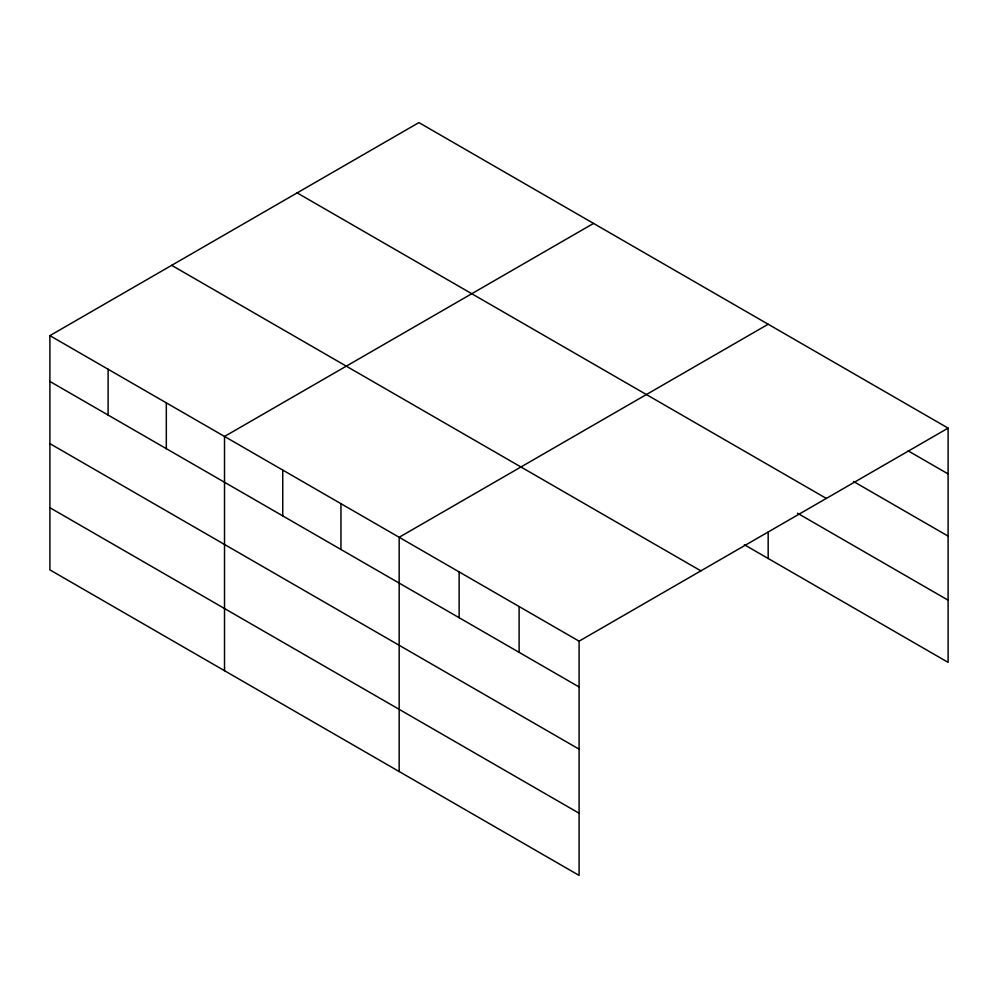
<?xml version="1.0" encoding="UTF-8"?>
<svg xmlns="http://www.w3.org/2000/svg" width="998" height="998" viewBox="0 0 998 998"><rect width="100%" height="100%" fill="white"/><g stroke="black" fill="none" stroke-linecap="round" stroke-linejoin="round"><path stroke-width="1.5" d="M579.09 749.161L579.09 641.165L49.9 335.64L49.9 569.883L579.09 875.408L579.09 749.161L49.9 443.636M49.9 335.64L418.911 122.592L948.1 428.117L948.1 662.36L744.358 544.733M593.548 223.415L224.525 436.463L224.525 670.706M768.173 324.238L399.163 537.286L399.163 771.529M579.09 641.165L948.1 428.117M908.118 450.846L948.1 473.925M853.477 481.473L948.1 536.113M297.142 192.901L826.319 498.414M797.502 513.221L948.1 600.172M171.681 265.331L700.858 570.856M49.9 381.448L579.09 686.973M49.9 507.708L579.09 813.22M768.173 532.059L768.173 558.481M519.11 606.534L519.11 652.355M459.13 571.904L459.13 617.725M340.954 503.678L340.954 549.486M282.746 470.07L282.746 515.879M166.317 402.855L166.317 448.663M108.108 369.248L108.108 415.056"/></g></svg>
